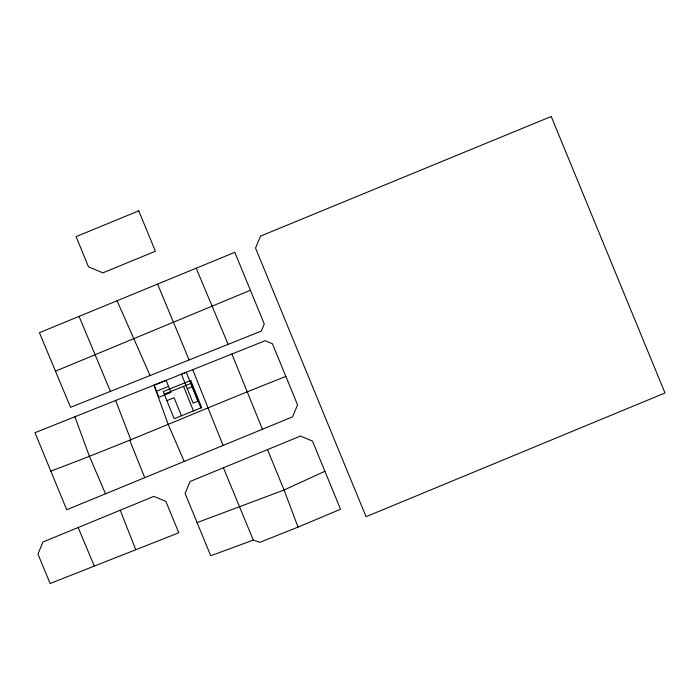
<?xml version="1.0" encoding="UTF-8"?>
<svg xmlns="http://www.w3.org/2000/svg" width="700" height="700" viewBox="0 0 700 700"><rect width="100%" height="100%" fill="white"/><g stroke="black" fill="none" stroke-linecap="round" stroke-linejoin="round"><path stroke-width="1.05" d="M324.896 471.275L284.095 490.009L197.085 522.602L185.106 493.465L190.094 481.486L300.466 436.056L312.471 441.079L340.541 509.267L298.025 527.117L259.849 542.325L253.295 540.085L210.726 555.756L197.085 522.602M50.776 471.117C129.946 441.551 207.174 407.207 285.889 376.469L297.553 404.845L292.565 416.85L66.728 509.758L35 432.705L265.23 340.707L272.396 343.752L285.889 376.469M55.475 371.166L250.416 290.264L234.797 252.324L39.419 332.701L70.551 407.312L261.249 331.118L264.267 323.969L250.416 290.264M78.164 527.538L153.869 496.379L165.874 501.392L178.789 532.788L50.129 583.511L37.94 554.041L42.928 542.036L78.164 527.538L94.203 565.819M156.476 391.248L168.534 386.391M187.276 388.666L192.097 386.724M166.88 400.627L174.107 397.714L181.396 415.791M164.237 394.074L191.039 383.373L200.883 407.942M117.066 300.764L150.071 375.533M184.196 461.449L168.035 423.973L154.026 385.149M105.507 493.806L89.364 456.199L74.891 416.78M196.201 268.205L228.112 344.348M79.074 316.382L110.416 391.387M157.588 284.078L189.105 359.94M253.295 540.085L223.414 467.766M267.488 449.627L284.095 490.009L298.025 527.117M231.884 354.043L262.421 429.249M183.549 386.365L193.445 410.935M129.832 440.554L144.751 477.662M192.719 369.688L223.072 445.445M120.216 510.23L135.704 549.596M115.64 400.479L130.97 440.116M260.523 236.11L255.535 248.089L366.056 516.696L665 392.971L551.224 116.489L260.523 236.11M138.766 210.849L76.064 236.626L88.506 266.849L102.909 272.851L155.4 251.256L138.766 210.849M166.101 380.371L154.053 385.227L158.909 397.276L170.957 392.42L166.101 380.371M186.27 372.26L181.449 374.203L193.104 403.13L197.925 401.188L186.27 372.26M190.75 380.485L163.231 391.571L174.16 418.705L201.679 407.619L190.75 380.485"/></g></svg>
